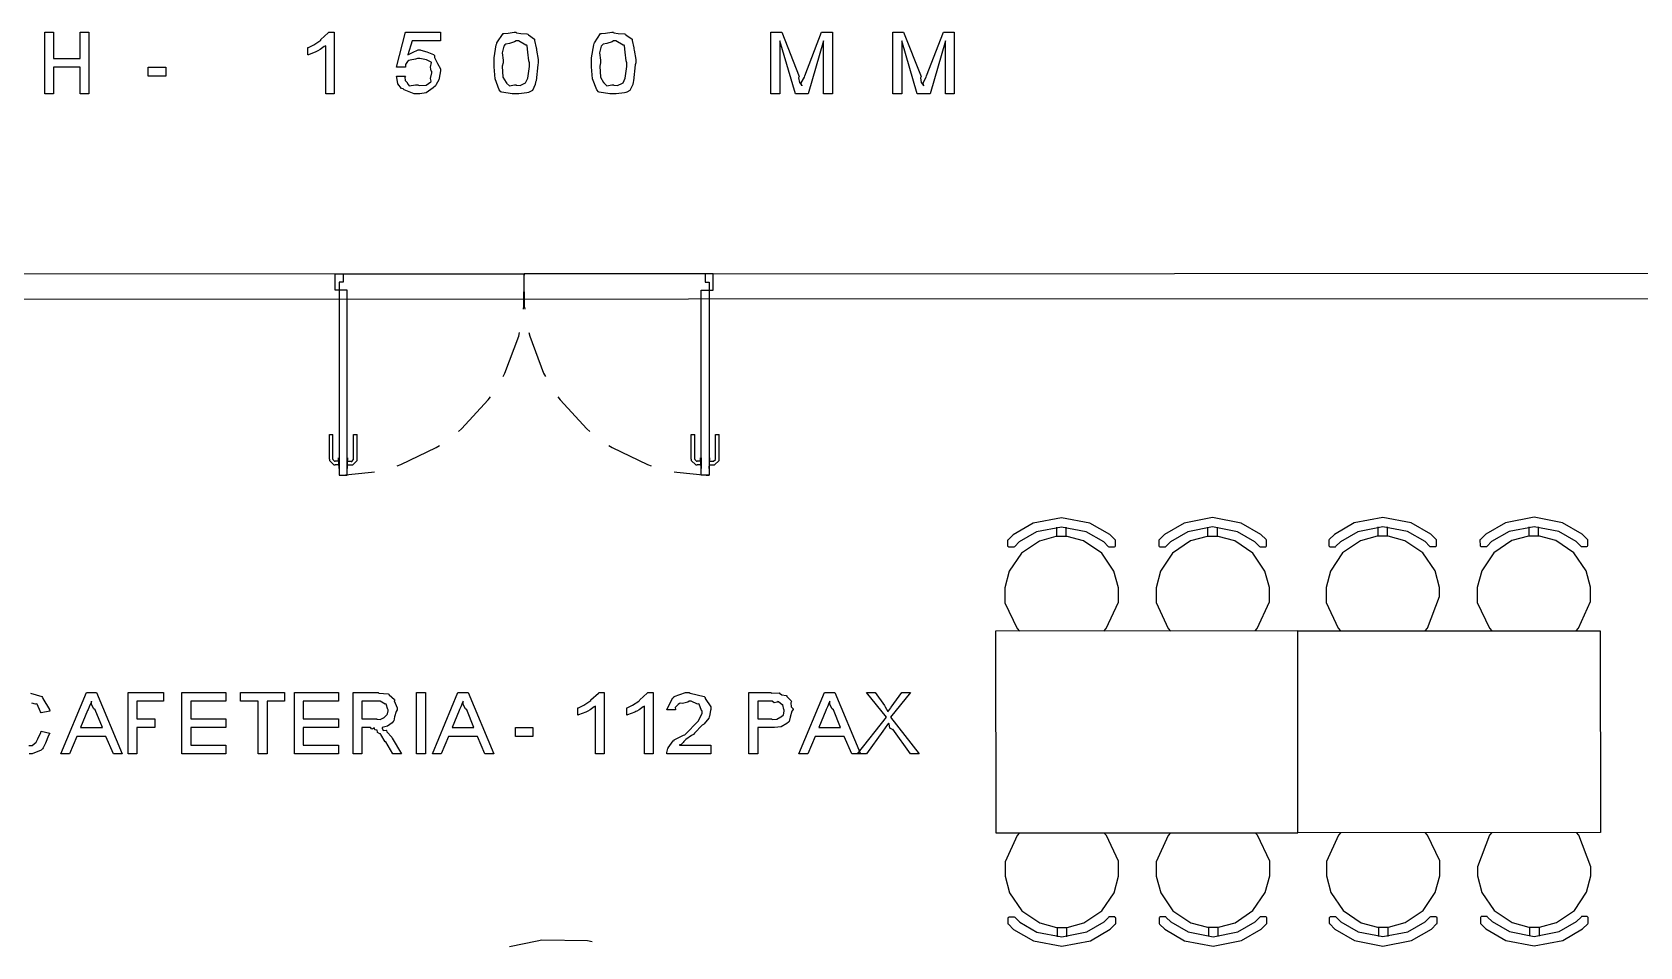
# Model space of a CAD drawing. Extents: x 0 to 23.4, y 0 to 16.5.
# Drawn here: x 15.964 to 17.639, y 6.749 to 7.701 of the extents above; entities that cross this region are included whole.
import ezdxf

# ---------------------------------------------------------------- set-up
doc = ezdxf.new("R2010")
doc.units = 0
doc.layers.get('0').update_dxf_attribs({"linetype": 'CONTINUOUS'})

msp = doc.modelspace()

# ---------------------------------------------------------------- linework, layer by layer
at = {"color": 0}
for points in [[(15.9774, 7.63699), (15.9774, 7.70101), (15.9865, 7.70101), (15.9865, 7.67367), (16.014, 7.67367), (16.014, 7.70101), (16.0232, 7.70101), (16.0232, 7.63699), (16.014, 7.63699), (16.014, 7.66456), (15.9865, 7.66456), (15.9865, 7.63699), (15.9774, 7.63699)], [(16.2789, 7.63699), (16.2699, 7.63699), (16.2699, 7.6869), (16.2683, 7.68599), (16.2642, 7.68306), (16.2617, 7.68169), (16.261, 7.68126), (16.2596, 7.68061), (16.2521, 7.67757), (16.2514, 7.67736), (16.2514, 7.68494), (16.2519, 7.685), (16.2575, 7.68772), (16.2639, 7.69185), (16.2649, 7.69254), (16.265, 7.69331), (16.2726, 7.70036), (16.2731, 7.70101), (16.2789, 7.70101), (16.2789, 7.63699)], [(16.3438, 7.65522), (16.3529, 7.65522), (16.3525, 7.65435), (16.3528, 7.65067), (16.3549, 7.64871), (16.3551, 7.64828), (16.3549, 7.64794), (16.3569, 7.64524), (16.3636, 7.64611), (16.366, 7.64611), (16.3674, 7.64535), (16.3747, 7.64594), (16.3794, 7.64936), (16.3796, 7.65001), (16.3796, 7.65001), (16.3792, 7.65294), (16.3804, 7.65858), (16.3804, 7.66043), (16.3799, 7.6606), (16.3792, 7.66465), (16.38, 7.66943), (16.3799, 7.66997), (16.379, 7.67019), (16.3749, 7.6721), (16.3678, 7.67367), (16.3656, 7.67367), (16.3636, 7.67301), (16.3579, 7.67193), (16.3561, 7.67144), (16.356, 7.67106), (16.3551, 7.67036), (16.3532, 7.66738), (16.3532, 7.66515), (16.3529, 7.66456), (16.3438, 7.66456), (16.3529, 7.70101), (16.3896, 7.70101), (16.3896, 7.69189), (16.3599, 7.69189), (16.3553, 7.67736), (16.3553, 7.67736), (16.3603, 7.67985), (16.3663, 7.68278), (16.3683, 7.68278), (16.3689, 7.68246), (16.3751, 7.68072), (16.3822, 7.67774), (16.3833, 7.67671), (16.3833, 7.67469), (16.3865, 7.66829), (16.3896, 7.66292), (16.3896, 7.66108), (16.3892, 7.65875), (16.3876, 7.65132), (16.385, 7.64638), (16.3842, 7.64524), (16.3819, 7.64324), (16.3746, 7.63803), (16.3681, 7.63699), (16.366, 7.63699), (16.3621, 7.63699), (16.3515, 7.64117), (16.3506, 7.64199), (16.349, 7.64242), (16.345, 7.64714), (16.3439, 7.65386), (16.3438, 7.65522)], [(16.4454, 7.66911), (16.4454, 7.67415), (16.4476, 7.68778), (16.4481, 7.68929), (16.4482, 7.68994), (16.4547, 7.69949), (16.4556, 7.69971), (16.4556, 7.69971), (16.46, 7.69982), (16.4661, 7.70101), (16.4682, 7.70101), (16.4685, 7.70036), (16.4731, 7.69949), (16.4794, 7.69937), (16.4806, 7.69906), (16.481, 7.69819), (16.4874, 7.69385), (16.4875, 7.69319), (16.4875, 7.69249), (16.4892, 7.68463), (16.4894, 7.68365), (16.4896, 7.68235), (16.4913, 7.67242), (16.4913, 7.66911), (16.4908, 7.66694), (16.489, 7.65044), (16.4886, 7.64893), (16.4881, 7.64671), (16.4853, 7.64019), (16.4819, 7.63857), (16.481, 7.63829), (16.4794, 7.63797), (16.471, 7.63699), (16.4682, 7.63699), (16.4643, 7.63699), (16.4533, 7.63861), (16.4524, 7.63894), (16.4507, 7.64085), (16.4463, 7.65246), (16.4454, 7.66499), (16.4454, 7.66911)], [(16.4546, 7.66911), (16.4538, 7.66569), (16.4543, 7.65414), (16.4578, 7.64871), (16.4585, 7.64828), (16.4583, 7.64785), (16.4612, 7.64524), (16.4664, 7.64611), (16.4682, 7.64611), (16.4683, 7.64572), (16.4725, 7.64551), (16.4774, 7.64794), (16.4779, 7.64828), (16.4779, 7.64828), (16.4804, 7.65326), (16.4821, 7.66515), (16.4821, 7.66911), (16.4814, 7.67106), (16.4803, 7.68007), (16.4797, 7.68664), (16.4793, 7.68733), (16.4783, 7.68739), (16.4707, 7.69189), (16.4682, 7.69189), (16.4667, 7.69092), (16.4612, 7.68929), (16.4574, 7.68864), (16.4565, 7.68799), (16.4553, 7.68636), (16.4536, 7.67953), (16.4546, 7.67171), (16.4546, 7.66911)], [(16.5469, 7.66911), (16.5469, 7.67415), (16.5492, 7.68778), (16.5496, 7.68929), (16.5499, 7.68994), (16.5563, 7.69949), (16.5572, 7.69971), (16.5572, 7.69971), (16.5615, 7.69982), (16.5678, 7.70101), (16.5697, 7.70101), (16.57, 7.70036), (16.5747, 7.69949), (16.5811, 7.69937), (16.5821, 7.69906), (16.5826, 7.69819), (16.589, 7.69385), (16.589, 7.69319), (16.589, 7.69249), (16.5908, 7.68463), (16.591, 7.68365), (16.5911, 7.68235), (16.5928, 7.67242), (16.5928, 7.66911), (16.5924, 7.66694), (16.5906, 7.65044), (16.5901, 7.64893), (16.5897, 7.64671), (16.5868, 7.64019), (16.5835, 7.63857), (16.5826, 7.63829), (16.5811, 7.63797), (16.5726, 7.63699), (16.5697, 7.63699), (16.5658, 7.63699), (16.5549, 7.63861), (16.5539, 7.63894), (16.5522, 7.64085), (16.5479, 7.65246), (16.5469, 7.66499), (16.5469, 7.66911)], [(16.5561, 7.66911), (16.5553, 7.66569), (16.556, 7.65414), (16.5593, 7.64871), (16.56, 7.64828), (16.5599, 7.64785), (16.5628, 7.64524), (16.5679, 7.64611), (16.5697, 7.64611), (16.5699, 7.64572), (16.574, 7.64551), (16.5789, 7.64794), (16.5796, 7.64828), (16.5796, 7.64828), (16.5819, 7.65326), (16.5836, 7.66515), (16.5836, 7.66911), (16.5829, 7.67106), (16.5818, 7.68007), (16.5812, 7.68664), (16.5808, 7.68733), (16.5799, 7.68739), (16.5722, 7.69189), (16.5697, 7.69189), (16.5682, 7.69092), (16.5628, 7.68929), (16.559, 7.68864), (16.5581, 7.68799), (16.5568, 7.68636), (16.5551, 7.67953), (16.5561, 7.67171), (16.5561, 7.66911)], [(16.7337, 7.63699), (16.7337, 7.70101), (16.745, 7.70101), (16.7631, 7.65479), (16.7625, 7.65349), (16.7633, 7.64849), (16.7657, 7.64556), (16.7658, 7.64501), (16.7658, 7.64501), (16.7653, 7.64839), (16.7685, 7.65429), (16.7689, 7.65543), (16.7865, 7.70101), (16.7978, 7.70101), (16.7978, 7.63699), (16.7886, 7.63699), (16.7886, 7.69189), (16.7726, 7.63699), (16.7592, 7.63699), (16.7428, 7.69189), (16.7428, 7.63699), (16.7337, 7.63699)], [(16.8607, 7.63699), (16.8607, 7.70101), (16.8719, 7.70101), (16.89, 7.65479), (16.8894, 7.65349), (16.8903, 7.64849), (16.8926, 7.64556), (16.8928, 7.64501), (16.8928, 7.64501), (16.8922, 7.64839), (16.8954, 7.65429), (16.8958, 7.65543), (16.9135, 7.70101), (16.9247, 7.70101), (16.9247, 7.63699), (16.9156, 7.63699), (16.9156, 7.69189), (16.8996, 7.63699), (16.8861, 7.63699), (16.8699, 7.69189), (16.8699, 7.63699), (16.8607, 7.63699)], [(16.0851, 7.65522), (16.0851, 7.66456), (16.1033, 7.66456), (16.1033, 7.65522), (16.0851, 7.65522)], [(16.2797, 7.44933), (16.2882, 7.44933), (16.2882, 7.44092), (16.284, 7.44092), (16.284, 7.43257), (16.2797, 7.43257), (16.2797, 7.44933)], [(16.6735, 7.44933), (16.6651, 7.44933), (16.6651, 7.44092), (16.6693, 7.44092), (16.6693, 7.43257), (16.6735, 7.43257), (16.6735, 7.44933)], [(16.284, 7.43257), (16.284, 7.2399), (16.2924, 7.2399), (16.2924, 7.43257), (16.284, 7.43257)], [(16.6693, 7.43257), (16.6693, 7.2399), (16.661, 7.2399), (16.661, 7.43257), (16.6693, 7.43257)], [(17.2826, 6.86783), (17.2825, 7.07781), (16.9675, 7.07753), (16.9678, 6.86757), (17.2826, 6.86783)], [(17.2826, 6.86783), (17.2825, 7.07781), (17.5975, 7.07807), (17.5976, 6.86811), (17.2826, 6.86783)], [(15.9939, 6.94976), (16.0206, 7.01378), (16.0313, 7.01378), (16.0579, 6.94976), (16.0489, 6.94976), (16.041, 6.96799), (16.0108, 6.96799), (16.0031, 6.94976), (15.9939, 6.94976)], [(16.0146, 6.97732), (16.0374, 6.97732), (16.0297, 6.99556), (16.0285, 6.99658), (16.0261, 7.00136), (16.0261, 7.0045), (16.0261, 7.00467), (16.0256, 7.00325), (16.0236, 6.99892), (16.0224, 6.9961), (16.0219, 6.99511), (16.0146, 6.97732)], [(16.0642, 6.94976), (16.0642, 7.01378), (16.1008, 7.01378), (16.1008, 7.00467), (16.0733, 7.00467), (16.0733, 6.98643), (16.0918, 6.98643), (16.0918, 6.97732), (16.0733, 6.97732), (16.0733, 6.94976), (16.0642, 6.94976)], [(16.1201, 6.94976), (16.1201, 7.01378), (16.166, 7.01378), (16.166, 7.00467), (16.1293, 7.00467), (16.1293, 6.98643), (16.166, 6.98643), (16.166, 6.97732), (16.1293, 6.97732), (16.1293, 6.95888), (16.166, 6.95888), (16.166, 6.94976), (16.1201, 6.94976)], [(16.1997, 6.94976), (16.1997, 7.00467), (16.1813, 7.00467), (16.1813, 7.01378), (16.2271, 7.01378), (16.2271, 7.00467), (16.2089, 7.00467), (16.2089, 6.94976), (16.1997, 6.94976)], [(16.2374, 6.94976), (16.2374, 7.01378), (16.2831, 7.01378), (16.2831, 7.00467), (16.2464, 7.00467), (16.2464, 6.98643), (16.2831, 6.98643), (16.2831, 6.97732), (16.2464, 6.97732), (16.2464, 6.95888), (16.2831, 6.95888), (16.2831, 6.94976), (16.2374, 6.94976)], [(16.2985, 6.94976), (16.2985, 7.01378), (16.3247, 7.01378), (16.3253, 7.01307), (16.3351, 7.01237), (16.3358, 7.01204), (16.336, 7.01124), (16.3415, 7.00651), (16.3418, 7.00575), (16.3412, 7.00499), (16.3443, 6.99794), (16.3443, 6.99556), (16.3432, 6.99408), (16.3415, 6.98844), (16.341, 6.98426), (16.3403, 6.9834), (16.339, 6.98215), (16.3344, 6.97868), (16.3301, 6.97754), (16.3289, 6.97732), (16.3286, 6.97667), (16.3299, 6.97401), (16.3329, 6.9745), (16.3332, 6.97428), (16.3335, 6.97288), (16.3388, 6.96707), (16.3393, 6.96625), (16.3487, 6.94976), (16.3397, 6.94976), (16.3324, 6.96235), (16.3317, 6.96224), (16.3274, 6.97017), (16.3271, 6.9706), (16.3264, 6.97054), (16.3239, 6.97222), (16.3236, 6.97472), (16.3235, 6.97493), (16.3231, 6.97467), (16.321, 6.97478), (16.3204, 6.97683), (16.3201, 6.97689), (16.32, 6.97646), (16.3181, 6.97558), (16.3165, 6.97732), (16.316, 6.97732), (16.3075, 6.97732), (16.3075, 6.94976), (16.2985, 6.94976)], [(16.3075, 6.98643), (16.3232, 6.98643), (16.3233, 6.98594), (16.3267, 6.98563), (16.33, 6.98736), (16.3304, 6.98753), (16.3304, 6.98753), (16.3307, 6.98763), (16.3336, 6.99046), (16.3339, 6.99078), (16.3339, 6.99078), (16.3344, 6.99149), (16.3351, 6.99474), (16.3351, 6.99576), (16.3347, 6.9961), (16.3329, 7.00168), (16.3325, 7.00206), (16.3319, 7.00163), (16.3267, 7.00467), (16.3249, 7.00467), (16.3075, 7.00467), (16.3075, 6.98643)], [(16.3646, 6.94976), (16.3646, 7.01378), (16.3738, 7.01378), (16.3738, 6.94976), (16.3646, 6.94976)], [(16.381, 6.94976), (16.4076, 7.01378), (16.4183, 7.01378), (16.445, 6.94976), (16.4358, 6.94976), (16.4281, 6.96799), (16.3979, 6.96799), (16.3901, 6.94976), (16.381, 6.94976)], [(16.4015, 6.97732), (16.4243, 6.97732), (16.4168, 6.99556), (16.4156, 6.99658), (16.4132, 7.00136), (16.4132, 7.0045), (16.4131, 7.00467), (16.4125, 7.00325), (16.4107, 6.99892), (16.4093, 6.9961), (16.409, 6.99511), (16.4015, 6.97732)], [(16.5601, 6.94976), (16.5511, 6.94976), (16.5511, 6.99968), (16.5496, 6.99875), (16.5454, 6.99582), (16.5429, 6.99447), (16.5422, 6.99403), (16.5408, 6.99338), (16.5333, 6.99035), (16.5326, 6.99013), (16.5326, 6.99772), (16.5332, 6.99778), (16.5388, 7.00049), (16.5451, 7.00461), (16.5461, 7.00532), (16.5462, 7.00608), (16.5539, 7.01313), (16.5543, 7.01378), (16.5601, 7.01378), (16.5601, 6.94976)], [(16.6111, 6.94976), (16.6019, 6.94976), (16.6019, 6.99968), (16.6006, 6.99875), (16.5963, 6.99582), (16.5939, 6.99447), (16.5931, 6.99403), (16.5918, 6.99338), (16.5843, 6.99035), (16.5836, 6.99013), (16.5836, 6.99772), (16.584, 6.99778), (16.5896, 7.00049), (16.596, 7.00461), (16.5969, 7.00532), (16.5972, 7.00608), (16.6049, 7.01313), (16.6053, 7.01378), (16.6111, 7.01378), (16.6111, 6.94976)], [(16.6711, 6.95888), (16.6711, 6.94976), (16.6254, 6.94976), (16.6254, 6.95128), (16.6262, 6.95535), (16.6265, 6.95583), (16.6267, 6.95611), (16.6319, 6.96332), (16.6328, 6.96386), (16.6329, 6.96446), (16.6426, 6.96935), (16.6439, 6.96972), (16.6451, 6.97081), (16.6572, 6.98307), (16.6579, 6.98383), (16.6582, 6.9841), (16.6621, 6.99208), (16.6621, 6.99468), (16.6612, 6.99517), (16.6588, 7.00142), (16.6582, 7.00185), (16.6571, 7.00146), (16.6507, 7.00467), (16.6486, 7.00467), (16.6471, 7.00379), (16.6417, 7.00244), (16.639, 7.00265), (16.6383, 7.00228), (16.6372, 7.00136), (16.6339, 6.99804), (16.6344, 6.99621), (16.6344, 6.99556), (16.6254, 6.99556), (16.6256, 6.99669), (16.6315, 7.00825), (16.6325, 7.009), (16.6329, 7.0095), (16.6446, 7.01378), (16.6486, 7.01378), (16.6496, 7.01307), (16.6568, 7.01144), (16.6642, 7.00944), (16.6651, 7.00857), (16.6651, 7.00749), (16.6711, 6.99886), (16.6711, 6.99599), (16.6708, 6.99501), (16.6697, 6.98904), (16.6694, 6.98839), (16.6689, 6.98687), (16.6642, 6.98128), (16.6636, 6.98058), (16.6621, 6.97971), (16.654, 6.97125), (16.6529, 6.97017), (16.6508, 6.96892), (16.6449, 6.96479), (16.6432, 6.96311), (16.6428, 6.96278), (16.6422, 6.96181), (16.6399, 6.95921), (16.6386, 6.9591), (16.6383, 6.95888), (16.6711, 6.95888)], [(16.7108, 6.94976), (16.7108, 7.01378), (16.7335, 7.01378), (16.7342, 7.01307), (16.7421, 7.01346), (16.7425, 7.01335), (16.7425, 7.01313), (16.745, 7.01118), (16.7496, 7.01069), (16.7501, 7.01031), (16.7501, 7.00956), (16.7546, 7.00489), (16.755, 7.00424), (16.7544, 7.0031), (16.7547, 6.99875), (16.7567, 6.99669), (16.7567, 6.99599), (16.7556, 6.99436), (16.7538, 6.98822), (16.7526, 6.98367), (16.7519, 6.98275), (16.7504, 6.98144), (16.7443, 6.97803), (16.7374, 6.97732), (16.735, 6.97732), (16.72, 6.97732), (16.72, 6.94976), (16.7108, 6.94976)], [(16.72, 6.98643), (16.7343, 6.98643), (16.7351, 6.98574), (16.7399, 6.98594), (16.744, 6.98844), (16.7446, 6.98882), (16.7446, 6.98882), (16.7467, 6.99035), (16.7475, 6.99442), (16.7475, 6.99576), (16.7472, 6.99599), (16.746, 7.00087), (16.7456, 7.00119), (16.7453, 7.00097), (16.7415, 7.00413), (16.7411, 7.00424), (16.7403, 7.00364), (16.7371, 7.00299), (16.735, 7.00467), (16.7343, 7.00467), (16.72, 7.00467), (16.72, 6.98643)], [(16.7629, 6.94976), (16.7896, 7.01378), (16.8003, 7.01378), (16.8269, 6.94976), (16.8178, 6.94976), (16.81, 6.96799), (16.7799, 6.96799), (16.7721, 6.94976), (16.7629, 6.94976)], [(16.7835, 6.97732), (16.8063, 6.97732), (16.7988, 6.99556), (16.7975, 6.99658), (16.7951, 7.00136), (16.7951, 7.0045), (16.795, 7.00467), (16.7944, 7.00325), (16.7926, 6.99892), (16.7912, 6.9961), (16.791, 6.99511), (16.7835, 6.97732)], [(16.824, 6.94976), (16.854, 6.98817), (16.8332, 7.01378), (16.8422, 7.01378), (16.8521, 7.00032), (16.8526, 6.99869), (16.8554, 6.99382), (16.8553, 6.9936), (16.8553, 6.9936), (16.8585, 6.99794), (16.859, 6.99858), (16.87, 7.01378), (16.879, 7.01378), (16.8583, 6.98817), (16.8881, 6.94976), (16.8792, 6.94976), (16.8607, 6.97558), (16.8603, 6.97532), (16.8576, 6.97661), (16.8567, 6.98118), (16.8561, 6.98188), (16.855, 6.98036), (16.8503, 6.97364), (16.8501, 6.97342), (16.8332, 6.94976), (16.824, 6.94976)], [(16.4675, 6.96799), (16.4675, 6.97732), (16.4858, 6.97732), (16.4858, 6.96799), (16.4675, 6.96799)]]:
    msp.add_lwpolyline(points, close=True, dxfattribs=at)
for points in [[(12.5175, 7.44894), (18.6996, 7.45008)], [(16.284, 7.44933), (16.4767, 7.44933)], [(16.4761, 7.41265), (16.4764, 7.41569), (16.4768, 7.44629), (16.4767, 7.44933)], [(16.4767, 7.44932), (16.4764, 7.44629), (16.4768, 7.41569), (16.4772, 7.4126)], [(16.6693, 7.44933), (16.4767, 7.44933)], [(12.5438, 7.42275), (18.6996, 7.42383)], [(16.4546, 7.3425), (16.4564, 7.34614), (16.471, 7.38444), (16.4719, 7.3884)], [(16.4814, 7.3884), (16.4824, 7.38444), (16.4968, 7.34614), (16.4988, 7.3425)], [(16.4083, 7.28549), (16.4115, 7.28814), (16.4392, 7.31831), (16.4415, 7.32161)], [(16.5117, 7.32156), (16.514, 7.31825), (16.5418, 7.28814), (16.5449, 7.28549)], [(16.2737, 7.25667), (16.2737, 7.28212)], [(16.2737, 7.28212), (16.2775, 7.28212)], [(16.2775, 7.25667), (16.2775, 7.28212)], [(16.2989, 7.25667), (16.2989, 7.28212)], [(16.2989, 7.28212), (16.3026, 7.28212)], [(16.3026, 7.25667), (16.3026, 7.28212)], [(16.3443, 7.24968), (16.3482, 7.25097), (16.3851, 7.26867), (16.3886, 7.27089)], [(16.5647, 7.27083), (16.5682, 7.26861), (16.6051, 7.25097), (16.609, 7.24967)], [(16.6507, 7.25667), (16.6507, 7.28212)], [(16.6507, 7.28212), (16.6544, 7.28212)], [(16.6544, 7.25667), (16.6544, 7.28212)], [(16.6758, 7.25667), (16.6758, 7.28212)], [(16.6758, 7.28212), (16.6796, 7.28212)], [(16.6796, 7.25667), (16.6796, 7.28212)], [(16.2737, 7.25667), (16.2737, 7.25521), (16.2783, 7.25065), (16.2797, 7.25065)], [(16.2775, 7.25667), (16.2775, 7.25612), (16.2792, 7.25435), (16.2797, 7.25435)], [(16.2833, 7.25435), (16.2797, 7.25435)], [(16.284, 7.25808), (16.284, 7.24685), (16.2833, 7.25808)], [(16.2924, 7.25808), (16.2924, 7.24685), (16.2931, 7.25808)], [(16.2931, 7.25435), (16.2965, 7.25435)], [(16.2965, 7.25065), (16.2981, 7.25065), (16.3026, 7.25521), (16.3026, 7.25667)], [(16.2965, 7.25433), (16.2971, 7.25433), (16.2989, 7.25612), (16.2989, 7.25667)], [(16.6507, 7.25667), (16.6507, 7.25521), (16.6553, 7.25065), (16.6568, 7.25065)], [(16.6544, 7.25667), (16.6544, 7.25612), (16.6561, 7.25435), (16.6568, 7.25435)], [(16.6603, 7.25435), (16.6568, 7.25435)], [(16.661, 7.25808), (16.661, 7.24685), (16.6603, 7.25808)], [(16.6693, 7.25808), (16.6693, 7.24685), (16.67, 7.25808)], [(16.67, 7.25435), (16.6735, 7.25435)], [(16.6735, 7.25065), (16.675, 7.25065), (16.6796, 7.25521), (16.6796, 7.25667)], [(16.6735, 7.25435), (16.674, 7.25435), (16.6758, 7.25612), (16.6758, 7.25667)], [(16.2833, 7.25065), (16.2797, 7.25065)], [(16.284, 7.2399), (16.2871, 7.23996), (16.3175, 7.24294), (16.3206, 7.24349)], [(16.2931, 7.25065), (16.2965, 7.25065)], [(16.6328, 7.24349), (16.6357, 7.24294), (16.6662, 7.23996), (16.6693, 7.2399)], [(16.6603, 7.25065), (16.6568, 7.25065)], [(16.67, 7.25065), (16.6735, 7.25065)], [(17.0921, 7.17269), (17.0867, 7.17811), (17.066, 7.19), (17.0362, 7.19569), (17.0067, 7.18994), (16.9861, 7.178), (16.9807, 7.17258)], [(17.0851, 7.16575), (17.0803, 7.17051), (17.0622, 7.18088), (17.0364, 7.18587), (17.0104, 7.18083), (16.9924, 7.17042), (16.9876, 7.16564)], [(17.0315, 7.17583), (17.0314, 7.18565)], [(17.0412, 7.17583), (17.0412, 7.18571)], [(17.2494, 7.17285), (17.244, 7.17828), (17.2235, 7.19015), (17.1937, 7.19586), (17.1642, 7.19011), (17.1436, 7.17817), (17.1382, 7.17275)], [(17.2425, 7.16585), (17.2378, 7.17062), (17.2197, 7.18099), (17.1937, 7.18604), (17.1679, 7.18099), (17.1499, 7.17057), (17.1451, 7.16581)], [(17.1889, 7.17594), (17.1889, 7.18582)], [(17.1988, 7.17594), (17.1988, 7.18582)], [(17.4267, 7.17296), (17.4212, 7.17839), (17.4006, 7.19026), (17.371, 7.19601), (17.3412, 7.19026), (17.3207, 7.17833), (17.3153, 7.1729)], [(17.4197, 7.16601), (17.415, 7.17079), (17.3968, 7.18115), (17.371, 7.18614), (17.345, 7.1811), (17.3269, 7.17068), (17.3222, 7.1659)], [(17.3661, 7.17611), (17.3661, 7.18599)], [(17.376, 7.17611), (17.376, 7.18599)], [(17.5842, 7.17313), (17.5788, 7.17854), (17.5581, 7.19043), (17.5285, 7.19612), (17.4988, 7.19037), (17.4782, 7.17844), (17.4728, 7.17301)], [(17.5772, 7.16613), (17.5724, 7.1709), (17.5543, 7.18126), (17.5285, 7.18631), (17.5025, 7.18126), (17.4844, 7.17085), (17.4797, 7.16607)], [(17.5236, 7.17622), (17.5236, 7.18608)], [(17.5333, 7.17622), (17.5333, 7.18608)], [(17.0956, 7.11703), (17.0956, 7.12278), (17.0908, 7.14003), (17.0782, 7.15881), (17.0593, 7.17144), (17.0421, 7.176), (17.0364, 7.176), (17.0306, 7.176), (17.0133, 7.17139), (16.9946, 7.15869), (16.9819, 7.13992), (16.9774, 7.12267), (16.9774, 7.11692)], [(16.9807, 7.17258), (16.9801, 7.17215), (16.9801, 7.16613), (16.9807, 7.16564), (16.9811, 7.16521), (16.9871, 7.16521), (16.9876, 7.16564)], [(17.0851, 7.16575), (17.0856, 7.16525), (17.0915, 7.16525), (17.0921, 7.16575), (17.0925, 7.16624), (17.0925, 7.17225), (17.0921, 7.17269)], [(17.2529, 7.11714), (17.2529, 7.12289), (17.2482, 7.14014), (17.2356, 7.1589), (17.2168, 7.17156), (17.1996, 7.17617), (17.1939, 7.17617), (17.1881, 7.17617), (17.1708, 7.1715), (17.1521, 7.15886), (17.1394, 7.14008), (17.1349, 7.12283), (17.1349, 7.11708)], [(17.1382, 7.17275), (17.1376, 7.17225), (17.1376, 7.16624), (17.1382, 7.16575), (17.1386, 7.16531), (17.1446, 7.16531), (17.1451, 7.16581)], [(17.2425, 7.16585), (17.2431, 7.16542), (17.249, 7.16542), (17.2494, 7.16585), (17.25, 7.16635), (17.25, 7.17236), (17.2494, 7.17285)], [(17.43, 7.11729), (17.43, 7.12304), (17.4254, 7.14031), (17.4126, 7.15907), (17.3939, 7.17171), (17.3767, 7.17632), (17.371, 7.17632), (17.3653, 7.17632), (17.3479, 7.17165), (17.3292, 7.15896), (17.3165, 7.14019), (17.3119, 7.12294), (17.3119, 7.11719)], [(17.3153, 7.1729), (17.3149, 7.17242), (17.3149, 7.16639), (17.3153, 7.1659), (17.3158, 7.16547), (17.3218, 7.16547), (17.3222, 7.1659)], [(17.4197, 7.16601), (17.4201, 7.16558), (17.4261, 7.16558), (17.4267, 7.16601), (17.4271, 7.1665), (17.4271, 7.17253), (17.4267, 7.17296)], [(17.5875, 7.11746), (17.5875, 7.12321), (17.5828, 7.14046), (17.5701, 7.15924), (17.5514, 7.17188), (17.5342, 7.17643), (17.5285, 7.17643), (17.5228, 7.17643), (17.5054, 7.17182), (17.4867, 7.15912), (17.474, 7.14035), (17.4694, 7.1231), (17.4694, 7.11735)], [(17.4728, 7.17301), (17.4722, 7.17258), (17.4724, 7.16656), (17.4728, 7.16607), (17.4732, 7.16558), (17.4793, 7.16558), (17.4797, 7.16607)], [(17.5772, 7.16613), (17.5776, 7.16569), (17.5836, 7.16569), (17.5842, 7.16618), (17.5846, 7.16667), (17.5846, 7.17264), (17.5842, 7.17313)], [(17.1349, 7.11708), (17.1349, 7.10726), (17.1475, 7.0804), (17.1499, 7.07769)], [(17.2379, 7.07781), (17.2403, 7.08051), (17.2529, 7.10801), (17.2529, 7.11714)], [(17.3119, 7.11719), (17.3119, 7.10736), (17.3246, 7.08057), (17.3271, 7.07785)], [(17.4151, 7.0779), (17.4175, 7.08062), (17.43, 7.11367), (17.43, 7.11729)], [(17.4694, 7.11735), (17.4694, 7.10753), (17.4821, 7.08068), (17.4846, 7.07796)], [(17.5725, 7.07807), (17.5749, 7.08078), (17.5875, 7.10829), (17.5875, 7.11746)], [(16.9774, 7.11692), (16.9774, 7.1071), (16.99, 7.08029), (16.9925, 7.07758)], [(17.0804, 7.07764), (17.0828, 7.08035), (17.0956, 7.10786), (17.0956, 7.11703)], [(15.9626, 7.01307), (15.9742, 7.00944), (15.975, 7.00857), (15.9754, 7.00749), (15.9822, 6.99599), (15.9826, 6.99447), (15.9735, 6.99274), (15.9729, 6.99371), (15.9694, 7.00142), (15.969, 7.00185), (15.9678, 7.00157), (15.9638, 7.00265)], [(15.9607, 6.9585), (15.9643, 6.95865), (15.9682, 6.96197), (15.9688, 6.96257), (15.9688, 6.96257), (15.97, 6.96556), (15.9733, 6.97222), (15.9735, 6.97342), (15.9735, 6.97342), (15.9826, 6.97146), (15.9811, 6.96907), (15.9779, 6.9611), (15.9757, 6.95617), (15.9749, 6.95518), (15.9735, 6.95383), (15.9642, 6.94976), (15.9611, 6.94976)], [(16.9926, 6.86762), (16.9901, 6.8649), (16.9776, 6.8374), (16.9776, 6.82824)], [(17.0957, 6.82835), (17.0957, 6.83822), (17.0831, 6.86501), (17.0806, 6.86768)], [(17.15, 6.86774), (17.1476, 6.86501), (17.1351, 6.83751), (17.1351, 6.82835)], [(17.2532, 6.82844), (17.2532, 6.83832), (17.2406, 6.86513), (17.2381, 6.86778)], [(17.3272, 6.86789), (17.3249, 6.86518), (17.3122, 6.83768), (17.3122, 6.8285)], [(17.4303, 6.82861), (17.4303, 6.83849), (17.4176, 6.86529), (17.4153, 6.86794)], [(17.4847, 6.868), (17.4822, 6.86535), (17.4697, 6.83231), (17.4697, 6.82867)], [(17.5878, 6.82872), (17.5878, 6.83236), (17.5751, 6.8654), (17.5728, 6.86811)], [(16.9776, 6.82824), (16.9776, 6.82254), (16.9822, 6.80528), (16.995, 6.78651), (17.0137, 6.77387), (17.031, 6.76921), (17.0367, 6.76921), (17.0424, 6.76921), (17.0597, 6.77393), (17.0785, 6.78657), (17.0911, 6.80533), (17.0957, 6.82264), (17.0957, 6.82835)], [(17.1351, 6.82835), (17.1351, 6.82264), (17.1397, 6.80539), (17.1524, 6.78662), (17.1711, 6.77399), (17.1885, 6.76937), (17.1942, 6.76937), (17.1999, 6.76937), (17.2171, 6.77403), (17.2358, 6.78674), (17.2485, 6.8055), (17.2532, 6.82275), (17.2532, 6.82844)], [(17.3122, 6.8285), (17.3122, 6.82281), (17.3169, 6.80556), (17.3296, 6.78678), (17.3483, 6.77414), (17.3656, 6.76953), (17.3714, 6.76953), (17.3771, 6.76953), (17.3943, 6.77419), (17.4131, 6.78689), (17.4257, 6.80567), (17.4303, 6.82292), (17.4303, 6.82861)], [(17.4697, 6.82867), (17.4697, 6.82292), (17.4743, 6.80567), (17.4871, 6.78689), (17.5058, 6.77425), (17.5231, 6.76964), (17.5287, 6.76964), (17.5344, 6.76964), (17.5518, 6.77436), (17.5706, 6.787), (17.5832, 6.80578), (17.5878, 6.82303), (17.5878, 6.82872)], [(16.9881, 6.77951), (16.9875, 6.78), (16.9815, 6.78), (16.981, 6.77951), (16.9806, 6.77903), (16.9806, 6.77306), (16.981, 6.77257)], [(16.981, 6.77257), (16.9864, 6.76719), (17.0071, 6.75532), (17.0367, 6.74957), (17.0664, 6.75532), (17.0869, 6.76725), (17.0924, 6.77263)], [(16.9881, 6.77951), (16.9928, 6.77479), (17.0108, 6.76443), (17.0367, 6.75939), (17.0626, 6.76449), (17.0807, 6.7749), (17.0854, 6.77962)], [(17.0318, 6.76942), (17.0318, 6.75956)], [(17.0417, 6.76942), (17.0417, 6.75956)], [(17.0924, 6.77263), (17.0928, 6.77311), (17.0928, 6.77914), (17.0924, 6.77962), (17.0919, 6.78011), (17.0858, 6.78011), (17.0854, 6.77962)], [(17.1454, 6.77962), (17.145, 6.78011), (17.1389, 6.78011), (17.1385, 6.77962), (17.1381, 6.77919), (17.1381, 6.77317), (17.1385, 6.77268)], [(17.1385, 6.77268), (17.1439, 6.76731), (17.1646, 6.75543), (17.1942, 6.74972), (17.2237, 6.75549), (17.2444, 6.76742), (17.2499, 6.77279)], [(17.1454, 6.77962), (17.1501, 6.7749), (17.1682, 6.76454), (17.1942, 6.75956), (17.22, 6.7646), (17.2381, 6.77501), (17.2429, 6.77974)], [(17.1893, 6.76953), (17.1893, 6.75965)], [(17.1992, 6.76958), (17.1992, 6.75971)], [(17.2499, 6.77279), (17.2503, 6.77328), (17.2503, 6.77929), (17.2499, 6.77974), (17.2493, 6.78022), (17.2433, 6.78022), (17.2429, 6.77974)], [(17.3226, 6.77979), (17.3221, 6.78028), (17.3161, 6.78028), (17.3157, 6.77979), (17.3151, 6.77935), (17.3151, 6.77333), (17.3157, 6.77285)], [(17.3157, 6.77285), (17.321, 6.76747), (17.3417, 6.75558), (17.3712, 6.74983), (17.401, 6.75564), (17.4217, 6.76753), (17.4271, 6.77294)], [(17.3226, 6.77979), (17.3274, 6.77507), (17.3454, 6.76471), (17.3712, 6.75965), (17.3972, 6.76476), (17.4153, 6.77518), (17.42, 6.77989)], [(17.3664, 6.76969), (17.3664, 6.75982)], [(17.3762, 6.76969), (17.3762, 6.75982)], [(17.4271, 6.77294), (17.4275, 6.77344), (17.4275, 6.77946), (17.4271, 6.77989), (17.4265, 6.78039), (17.4206, 6.78039), (17.42, 6.77989)], [(17.4801, 6.77994), (17.4796, 6.78043), (17.4736, 6.78043), (17.4732, 6.77994), (17.4726, 6.77946), (17.4726, 6.77344), (17.4732, 6.77294)], [(17.4732, 6.77294), (17.4785, 6.76758), (17.4992, 6.75569), (17.5287, 6.75), (17.5585, 6.75575), (17.579, 6.76768), (17.5844, 6.77306)], [(17.4801, 6.77994), (17.4849, 6.77522), (17.5029, 6.76486), (17.5287, 6.75982), (17.5547, 6.76486), (17.5728, 6.77528), (17.5775, 6.78)], [(17.5239, 6.76986), (17.5239, 6.75999)], [(17.5338, 6.76986), (17.5338, 6.75999)], [(17.5844, 6.77306), (17.585, 6.77354), (17.585, 6.77957), (17.5844, 6.78), (17.584, 6.78049), (17.5779, 6.78049), (17.5775, 6.78)], [(16.4903, 6.75504), (16.4612, 6.74903)], [(16.5474, 6.75424), (16.5426, 6.75537), (16.495, 6.75603), (16.4903, 6.75504)]]:
    msp.add_lwpolyline(points, dxfattribs=at)

doc.saveas('drawing.dxf')
